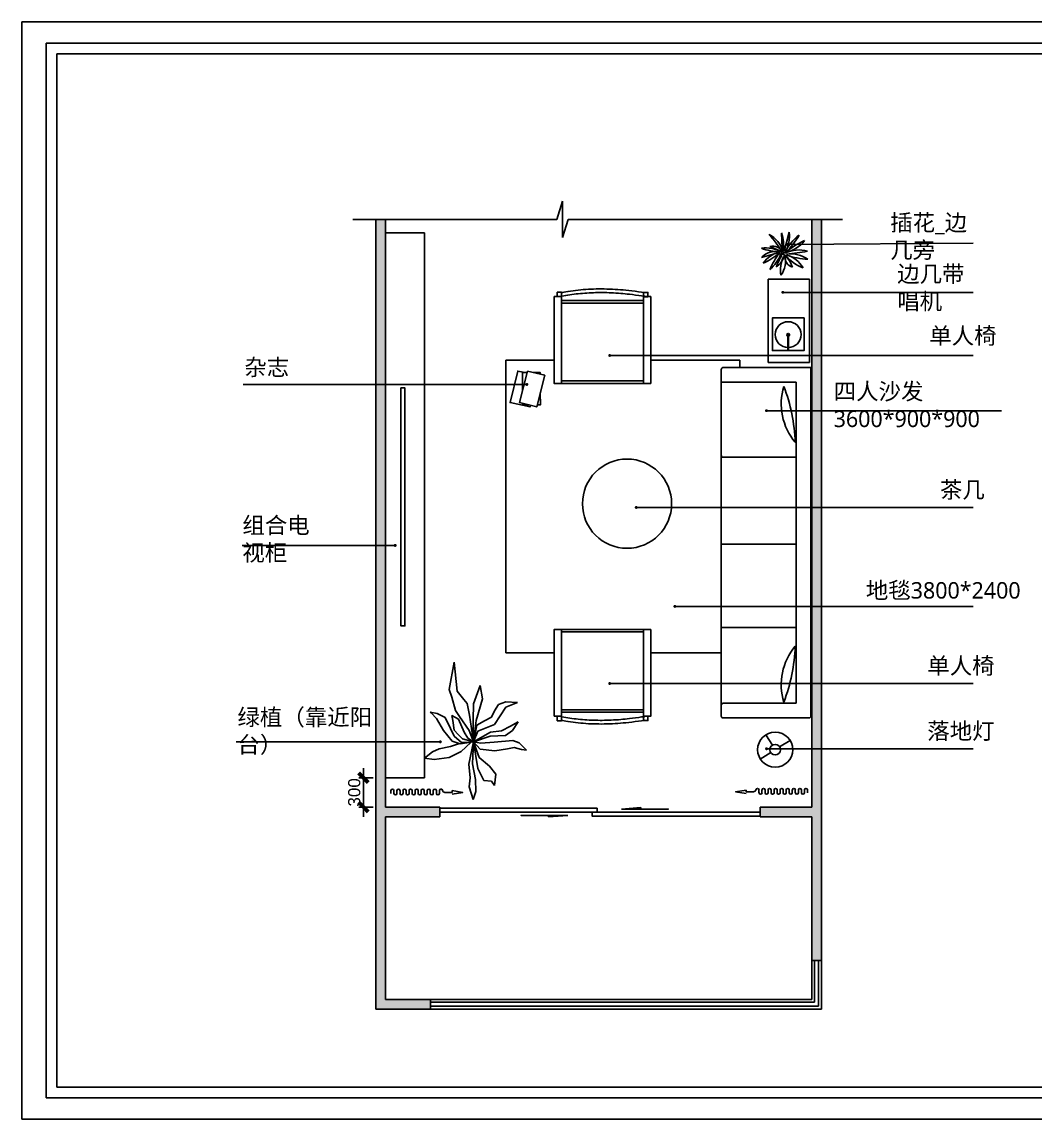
# Model space of a CAD drawing. Extents: x 96704 to 336282, y 34580 to 122302.
# Drawn here: x 189260 to 199652, y 93341 to 104589 of the extents above; entities that cross this region are included whole.
import ezdxf

# ---------------------------------------------------------------- set-up
doc = ezdxf.new("R2010")
doc.units = 0
doc.header["$LTSCALE"] = 1000
doc.header["$MEASUREMENT"] = 0
for name, color, linetype in [('A-rc 混凝土墙', 255, 'Continuous'), ('A-WINDOW-门窗', 153, 'Continuous'), ('FF-PLANTS', 86, 'Continuous'), ('PM-家具', 146, 'Continuous'), ('PUB_DIM', 3, 'Continuous'), ('PUB_TEXT', 7, 'Continuous'), ('WINDOW', 4, 'Continuous'), ('活动家具', 7, 'Continuous')]:
    doc.layers.add(name, color=color, linetype=linetype)
doc.styles.add('_TCH_DIM', font='SIMPLEX', dxfattribs={"bigfont": 'GBCBIG'})
doc.styles.add('ar', font='arial.ttf')
doc.styles.get("Standard").update_dxf_attribs({"font": 'gbenor.shx', "bigfont": 'gbcbig.shx'})
doc.dimstyles.new('1-50', dxfattribs={"dimscale": 50, "dimtxt": 2.5, "dimasz": 2, "dimexe": 2, "dimexo": 2.5, "dimgap": 0.6, "dimtad": 1, "dimdec": 0, "dimrnd": 0.005, "dimzin": 0, "dimdsep": 46, "dimtxsty": 'ar', "dimblk": 'ARCHTICK', "dimcen": 0.125, "dimclrd": 44, "dimclre": 44, "dimclrt": 50, "dimadec": 0, "dimazin": 0, "dimtfac": 1, "dimtdec": 0, "dimtix": 1, "dimtmove": 1, "dimatfit": 3, "dimldrblk": 'DOT', "dimfxl": 1, "dimtvp": 1, "dimtolj": 1, "dimtzin": 0, "dimarcsym": 0})
doc.dimstyles.new('ISO-25', dxfattribs={"dimtxt": 2.5, "dimasz": 2.5, "dimexe": 1.25, "dimexo": 0.625, "dimtad": 1, "dimtxsty": 'Standard', "dimcen": 2.5, "dimadec": 0, "dimazin": 0, "dimtfac": 1, "dimtmove": 0, "dimatfit": 3, "dimfxl": 1, "dimarcsym": 0})

# ---------------------------------------------------------------- blocks, each defined once
blk = doc.blocks.new('图框2')
at = {"color": 251}
for p, q in [((25027, 17757), (372, 17757)), ((372, 17757), (372, 493)), ((372, 493), (25027, 493))]:
    blk.add_line(p, q, dxfattribs=at)
for p, q in [((24853, 17583), (546, 17583)), ((546, 667), (546, 17583)), ((546, 667), (24853, 667))]:
    blk.add_line(p, q)
blk.add_lwpolyline([(-25, 145), (25375, 145), (25375, 18105), (-25, 18105)], close=True)
blk = doc.blocks.new('wetghfwefw')
at = {"layer": 'A-WINDOW-门窗', "color": 9}
for p, q in [((10350, 3958), (10277, 3958)), ((10407, 3948), (10407, 3977)), ((10438, 3948), (10438, 3977)), ((10470, 3948), (10470, 3977)), ((10501, 3948), (10501, 3977)), ((10532, 3948), (10532, 3977)), ((10563, 3948), (10563, 3977)), ((10594, 3948), (10594, 3977)), ((10625, 3948), (10625, 3977)), ((10656, 3948), (10656, 3977)), ((10687, 3948), (10687, 3977)), ((10718, 3948), (10718, 3977)), ((10749, 3948), (10749, 3977)), ((10780, 3948), (10780, 3977)), ((10811, 3948), (10811, 3977)), ((10842, 3948), (10842, 3977)), ((10873, 3948), (10873, 3977)), ((10904, 3948), (10904, 3977))]:
    blk.add_line(p, q, dxfattribs=at)
for points in [[(10277, 3976), (10167, 3958), (10277, 3941)], [(10277, 3976), (10277, 3958)]]:
    blk.add_lwpolyline(points, dxfattribs=at)
for centre, radius, start, end in [((10350, 3985), 27, 270, 348.9905), ((10392, 3977), 15.5, 0, 168.9905), ((10423, 3948), 15.5, 180, 0), ((10454, 3977), 15.5, 0, 180), ((10485, 3948), 15.5, 180, 0), ((10516, 3977), 15.5, 0, 180), ((10547, 3948), 15.5, 180, 0), ((10578, 3977), 15.5, 0, 180), ((10609, 3948), 15.5, 180, 0), ((10640, 3977), 15.5, 0, 180), ((10671, 3948), 15.5, 180, 0), ((10702, 3977), 15.5, 0, 180), ((10733, 3948), 15.5, 180, 0), ((10765, 3977), 15.5, 0, 180), ((10796, 3948), 15.5, 180, 0), ((10827, 3977), 15.5, 0, 180), ((10858, 3948), 15.5, 180, 0), ((10889, 3977), 15.5, 0, 180)]:
    blk.add_arc(centre, radius, start, end, dxfattribs=at)
blk = doc.blocks.new('54645765767')
for p, q in [((-132508, -22070), (-132508, -22495)), ((-131653, -22070), (-132508, -22070)), ((-131653, -22495), (-131653, -22070)), ((-132508, -22495), (-131653, -22495))]:
    blk.add_line(p, q)
for points in [[(-132111, -22125), (-131776, -22125), (-131776, -22451), (-132111, -22451)], [(-131938, -22285), (-131788, -22285), (-131788, -22294), (-131938, -22294)]]:
    blk.add_lwpolyline(points, close=True)
for centre, major_axis, ratio in [((-131940, -22289), (0, -133), 0.996211), ((-131938, -22289), (0, -14.3), 0.958156)]:
    blk.add_ellipse(centre, major_axis=major_axis, ratio=ratio)
blk = doc.blocks.new('56547665767')
for p, q in [((-128594, -22123), (-128541, -21925)), ((-128623, -22160), (-128652, -22213))]:
    blk.add_line(p, q)
for centre, radius, start, end in [((-129146, -22092), 550, 357.3527, 16.7883), ((-127343, -21933), 1276, 180.0406, 189.2545), ((-128899, -21964), 360, 332.5578, 6.201), ((-128889, -22213), 300, 17.0473, 61.9276), ((-129539, -22682), 1078, 30.5938, 42.8173), ((-128166, -22317), 454, 127.198, 155.6633), ((-129084, -21600), 736, 313.3426, 331.0902), ((-128096, -22685), 732, 113.0908, 131.3416), ((-128661, -21789), 356, 283.5808, 321.3981), ((-128784, -22425), 338, 60.7276, 97.1833), ((-128608, -21493), 636, 249.9068, 267.3206), ((-128684, -22312), 189, 87.2952, 138.3612), ((-131808, -11688), 10914, 285.8626, 286.9), ((-128591, -22386), 259, 99.8628, 146.7938), ((-129113, -21577), 733, 294.5444, 310.3893), ((-128080, -22587), 716, 141.6493, 157.0931), ((-128974, -22027), 367, 309.798, 340.3125), ((-128709, -22176), 109, 23.5543, 105.4167), ((-129006, -22772), 750, 58.4211, 69.0755), ((-128623, -22152), 6.7, 231.0779, 160.3125), ((-128265, -21919), 396, 217.0365, 250.1741), ((-128443, -22435), 327, 74.0908, 114.731), ((-128888, -19052), 3115, 275.8835, 279.8947), ((-128527, -22461), 313, 55.4562, 97.3507), ((-128787, -22111), 204, 303.2932, 344.4946), ((-128029, -22540), 696, 147.3863, 158.1538), ((-128325, -22315), 306, 153.2316, 189.604), ((-128805, -22224), 228, 321.3411, 16.1962), ((-128476, -22180), 109, 169.4664, 253.7979), ((-128970, -22472), 500, 21.9119, 38.5429), ((-128308, -21405), 799, 250.9603, 267.0647), ((-128641, -22428), 278, 29.4585, 74.8757)]:
    blk.add_arc(centre, radius, start, end)
for points in [[(-128629, -22135), (-128579, -22143), (-128621, -22155), (-128592, -22165)], [(-128599, -22126), (-128579, -22131), (-128599, -22137), (-128579, -22142)]]:
    blk.add_solid(points)
blk = doc.blocks.new('345668009')
for points in [[(-136082, -21578), (-136037, -21578), (-136037, -21623), (-136082, -21623)], [(-135197, -21579), (-135152, -21579), (-135152, -21624), (-135197, -21624)], [(-136112, -21623), (-136037, -21623), (-136037, -22514), (-136112, -22514)]]:
    blk.add_lwpolyline(points, close=True)
for points in [[(-135122, -22514), (-136037, -22514), (-136037, -21664)], [(-136037, -21664), (-135197, -21664), (-135197, -22516)], [(-135197, -22488), (-136037, -22488), (-136037, -21690)], [(-136037, -21690), (-135197, -21690), (-135197, -22516)], [(-135197, -22516), (-135197, -21623)], [(-135197, -21623), (-135122, -21623), (-135122, -22514)]]:
    blk.add_lwpolyline(points)
blk.add_open_spline([(-136037, -21619), (-135655, -21544), (-135197, -21619), (-135197, -21600), (-135197, -21581), (-135655, -21507), (-136037, -21581), (-136037, -21600), (-136037, -21618)], degree=2, knots=[0, 0, 0, 1, 1, 2, 2, 3, 3, 4, 4, 4])
blk = doc.blocks.new('54657676')
for points in [[(-133808, -22502), (-133812, -22518), (-134018, -22474), (-133938, -22151), (-133844, -22171)], [(-133889, -22353), (-133891, -22167), (-133843, -22166)], [(-133779, -22166), (-133708, -22166), (-133708, -22184)], [(-133707, -22374), (-133706, -22499), (-133738, -22499)], [(-133819, -22499), (-133889, -22500), (-133889, -22482)]]:
    blk.add_lwpolyline(points)
blk.add_lwpolyline([(-133839, -22151), (-133662, -22195), (-133743, -22518), (-133920, -22474)], close=True)
blk = doc.blocks.new('3465465767')
for p, q in [((-126743, -21801), (-126759, -21870)), ((-126678, -21720), (-126743, -21801)), ((-126689, -21848), (-126678, -21769)), ((-126678, -21769), (-126678, -21720)), ((-127152, -21867), (-127145, -21987)), ((-127092, -21983), (-127152, -21867)), ((-126955, -21838), (-126903, -21912)), ((-126861, -21885), (-126955, -21838)), ((-126903, -21912), (-126843, -21998)), ((-126801, -21949), (-126861, -21885)), ((-126759, -21870), (-126720, -22058)), ((-126668, -21912), (-126689, -21848)), ((-126633, -22039), (-126668, -21912)), ((-127145, -21987), (-127109, -22058)), ((-126899, -22077), (-127092, -21983)), ((-126843, -21998), (-126819, -22107)), ((-126777, -22107), (-126801, -21949)), ((-126633, -22190), (-126633, -22039)), ((-126471, -22077), (-126395, -22000)), ((-126395, -22000), (-126280, -22000)), ((-126280, -22000), (-126319, -22038)), ((-126319, -22038), (-126319, -22115)), ((-127109, -22058), (-127039, -22092)), ((-127039, -22092), (-126973, -22114)), ((-126973, -22114), (-126924, -22182)), ((-126812, -22238), (-126899, -22077)), ((-126819, -22107), (-126700, -22267)), ((-126700, -22267), (-126777, -22107)), ((-126720, -22058), (-126692, -22193)), ((-126547, -22191), (-126471, -22077)), ((-126319, -22115), (-126433, -22191)), ((-127281, -22268), (-127147, -22228)), ((-127085, -22313), (-127281, -22268)), ((-127147, -22228), (-126920, -22268)), ((-126700, -22267), (-126966, -22343)), ((-126924, -22182), (-126871, -22253)), ((-126920, -22268), (-126700, -22267)), ((-126700, -22267), (-126917, -22298)), ((-126871, -22253), (-126700, -22267)), ((-126700, -22267), (-126812, -22238)), ((-126808, -22325), (-126700, -22267)), ((-126700, -22267), (-126727, -22332)), ((-126717, -22385), (-126700, -22267)), ((-126700, -22267), (-126633, -22190)), ((-126433, -22191), (-126700, -22267)), ((-126700, -22267), (-126547, -22191)), ((-126692, -22193), (-126700, -22267)), ((-126700, -22267), (-126472, -22250)), ((-126465, -22287), (-126700, -22267)), ((-126700, -22267), (-126661, -22400)), ((-126472, -22250), (-126317, -22201)), ((-126328, -22257), (-126465, -22287)), ((-126235, -22257), (-126328, -22257)), ((-126317, -22201), (-126197, -22184)), ((-126111, -22203), (-126235, -22257)), ((-126197, -22184), (-126111, -22203)), ((-127081, -22381), (-127119, -22419)), ((-126917, -22298), (-127085, -22313)), ((-126966, -22343), (-127081, -22381)), ((-126938, -22441), (-126808, -22325)), ((-126784, -22374), (-126910, -22449)), ((-126727, -22332), (-126784, -22374)), ((-126689, -22295), (-126585, -22381)), ((-126678, -22389), (-126689, -22295)), ((-126585, -22381), (-126509, -22496)), ((-127195, -22496), (-127486, -22563)), ((-127119, -22419), (-127195, -22496)), ((-127127, -22542), (-126997, -22490)), ((-126997, -22490), (-126938, -22441)), ((-126910, -22449), (-126941, -22520)), ((-126892, -22505), (-126794, -22479)), ((-126805, -22520), (-126734, -22471)), ((-126794, -22479), (-126756, -22434)), ((-126678, -22486), (-126777, -22588)), ((-126756, -22434), (-126717, -22385)), ((-126734, -22471), (-126678, -22389)), ((-126661, -22400), (-126678, -22486)), ((-126623, -22496), (-126661, -22419)), ((-126585, -22610), (-126623, -22496)), ((-126509, -22496), (-126471, -22648)), ((-127486, -22563), (-127201, -22580)), ((-127201, -22580), (-127127, -22542)), ((-126943, -22674), (-126910, -22588)), ((-126941, -22520), (-126892, -22505)), ((-126910, -22588), (-126805, -22520)), ((-126777, -22588), (-126892, -22674)), ((-126946, -22746), (-126943, -22674)), ((-126892, -22674), (-126941, -22734)), ((-126547, -22675), (-126585, -22610)), ((-126471, -22746), (-126547, -22675)), ((-126471, -22648), (-126471, -22746)), ((-126941, -22734), (-126946, -22746))]:
    blk.add_line(p, q)
blk = doc.blocks.new('5465765767')
for p, q in [((-153888, -24989), (-150315, -24989)), ((-153888, -25892), (-153888, -24989)), ((-150295, -25009), (-150295, -25889)), ((-150445, -25139), (-153738, -25139)), ((-153738, -25909), (-153738, -25139)), ((-152968, -25909), (-152968, -25139)), ((-152076, -25139), (-152076, -25239)), ((-151221, -25139), (-151221, -25239)), ((-150445, -25139), (-150445, -25889)), ((-152076, -25239), (-152076, -25909)), ((-151221, -25239), (-151221, -25909)), ((-152988, -25909), (-153868, -25909)), ((-152968, -25909), (-153738, -25909)), ((-150315, -25909), (-152968, -25909)), ((-150315, -25909), (-150425, -25909))]:
    blk.add_line(p, q)
for points in [[(-153694, -25267, -0.083637), (-153121, -25150, -0.251952)], [(-150458, -25267, 0.083637), (-151031, -25150, 0.251952)]]:
    blk.add_lwpolyline(points, format="xyb", close=True)
for centre, start, end in [((-150315, -25009), 0, 90), ((-153868, -25889), 180, 270), ((-152988, -25889), 270, 0.0002), ((-150425, -25889), 180, 270), ((-150315, -25889), 270, 0), ((-150315, -25889), 270, 0)]:
    blk.add_arc(centre, 20, start, end)
blk = doc.blocks.new('_ArchTick')
at = {"color": 0, "linetype": 'ByBlock', "const_width": 0.4}
blk.add_lwpolyline([(-0.5, -0.5), (0.5, 0.5)], dxfattribs=at)
blk = doc.blocks.new('*D110')
at = {"layer": 'A-WINDOW-门窗', "color": 3, "lineweight": -2, "transparency": 16777216}
for p, q in [((192763, 96840), (192763, 96940)), ((192716, 96840), (192863, 96840)), ((192763, 96840), (192763, 96540)), ((192716, 96540), (192863, 96540)), ((192763, 96540), (192763, 96440))]:
    blk.add_line(p, q, dxfattribs=at)
at = {"layer": 'Defpoints', "color": 0, "transparency": 16777216}
for p in [(192591, 96840), (192591, 96540), (192763, 96540)]:
    blk.add_point(p, dxfattribs=at)
at = {"layer": 'A-WINDOW-门窗', "color": 3, "lineweight": -2, "transparency": 16777216, "xscale": 100, "yscale": 100, "zscale": 100}
for p, rotation in [((192763, 96840), 270), ((192763, 96540), 90)]:
    blk.add_blockref('_ArchTick', p, dxfattribs=dict(at, rotation=rotation))
at = {"layer": 'A-WINDOW-门窗', "color": 255, "transparency": 16777216, "insert": (192669, 96690), "char_height": 125, "attachment_point": 5, "rotation": 90, "style": 'ar'}
blk.add_mtext('\\A1;300', dxfattribs=at)
blk = doc.blocks.new('_Dot')
at = {"color": 0, "linetype": 'ByBlock', "lineweight": -2}
blk.add_line((-0.5, 0), (-1, 0), dxfattribs=at)
at = {"color": 0, "linetype": 'ByBlock', "const_width": 0.5}
blk.add_lwpolyline([(-0.25, 0, 1), (0.25, 0, 1)], format="xyb", close=True, dxfattribs=at)

msp = doc.modelspace()

# ---------------------------------------------------------------- hatches: boundary and pattern name
at = {"layer": '活动家具'}
h = msp.add_hatch(dxfattribs=at)
h.set_pattern_fill('钢筋混凝土', color=251, scale=10, angle=180)
h.set_pattern_definition([(225, (272146.878, 124995.736), (17.6776695, -17.6776695), []), (230, (272146.88, 124995.736), (-71.72602, 6.275213), [7.5, -82.5]), (175, (272146.88, 124995.736), (13.875133, -75.219213), [6, -66]), (280.4514, (272140.9, 124996.26), (-57.85094, -68.943954), [6.37402, -70.11421]), (226.1842, (272146.88, 124975.74), (-106.724105, 16.5519), [11.25, -123.75]), (276.6356, (272137.98, 124977.12), (-93.46627, -97.41179), [9.56103, -105.1713]), (171.1842, (272146.88, 124975.74), (-93.4662, -97.41186), [9, -99]), (201, (272136.88, 124980.736), (-59.690705, 40.26189), [7.5, -82.5]), (146, (272136.88, 124980.736), (-24.33153, -72.515005), [6, -66]), (251.4514, (272131.904, 124984.09), (-84.022263, -32.25305), [6.37402, -70.11421]), (217.5, (272146.878, 124995.736), (-1.2159855, -33.289385), [0, -65.2, 0, -67, 0, -66.25]), (187.5, (272146.88, 124995.736), (-26.306954, -39.441171), [0, -38.2, 0, -63.7, 0, -25.25]), (147.5, (272169.178, 124995.736), (-53.382244, 2.255487), [0, -25, 0, -78, 0, -103.5]), (137.5, (272179.18, 124995.736), (-58.318617, -10.010498), [0, -32.5, 0, -51.8, 0, -73.5])])
h.paths.add_polyline_path([(192990.8, 102564.9), (192890.8, 102564.9), (192890.8, 102425.4), (192890.8, 94468.2), (193449.4, 94468.2), (193449.4, 94568.2), (192990.8, 94568.2), (192990.8, 96440), (193545.2, 96440), (193545.2, 96540), (192990.8, 96540)])
h.paths.add_polyline_path([(197460.9, 102564.9), (197360.9, 102564.9), (197360.9, 96540), (196830.8, 96540), (196830.8, 96440), (197360.9, 96440), (197360.9, 94965.6), (197460.9, 94965.6)])

# ---------------------------------------------------------------- linework, layer by layer
at = {"layer": 'A-rc 混凝土墙'}
for p, q in [((192890.8, 102564.9), (192890.8, 102425.4)), ((192990.8, 96540), (192990.8, 102564.9)), ((197360.9, 96540), (197360.9, 102564.9)), ((197360.9, 102564.9), (197460.9, 102564.9)), ((197460.9, 94965.6), (197460.9, 102564.9)), ((192890.8, 94468.2), (192890.8, 102425.4)), ((193545.2, 96540), (192990.8, 96540)), ((193545.2, 96540), (193545.2, 96440)), ((197360.9, 96540), (196830.8, 96540)), ((196830.8, 96540), (196830.8, 96440)), ((193545.2, 96440), (192990.8, 96440)), ((192990.8, 94568.2), (192990.8, 96440)), ((197360.9, 96440), (196830.8, 96440)), ((197360.9, 94965.6), (197360.9, 96440)), ((197360.9, 94965.6), (197460.9, 94965.6)), ((192990.8, 94568.2), (193449.4, 94568.2)), ((193449.4, 94568.2), (193449.4, 94468.2)), ((192890.8, 94468.2), (193449.4, 94468.2))]:
    msp.add_line(p, q, dxfattribs=at)
at = {"layer": 'PM-家具'}
for p, q in [((192990.8, 102425.4), (193390.8, 102425.4)), ((193390.8, 96840), (193390.8, 102425.4)), ((194223, 101121.5), (194720.8, 101121.5)), ((194223, 98121.5), (194223, 101121.5)), ((195710.8, 101121.5), (196623, 101121.5)), ((196623, 101121.5), (196623, 101046.1)), ((194720.8, 98121.5), (194223, 98121.5)), ((196432.3, 98121.5), (195710.8, 98121.5)), ((193390.8, 96840), (192990.8, 96840))]:
    msp.add_line(p, q, dxfattribs=at)
msp.add_lwpolyline([(193147.5, 100836.3), (193187.5, 100836.3), (193187.5, 98396.3), (193147.5, 98396.3)], close=True, dxfattribs=at)
at = {"layer": 'PM-家具', "color": 250}
for points in [[(196957.7, 97173.6), (196890.9, 97280.4)], [(197032.2, 97156.6), (197139, 97223.4)], [(196940.7, 97099.2), (196833.9, 97032.3)]]:
    msp.add_lwpolyline(points, dxfattribs=at)
at = {"layer": 'PM-家具'}
for centre, radius in [((195467, 99649.8), 457.5), ((196986.5, 97127.9), 180)]:
    msp.add_circle(centre, radius, dxfattribs=at)
at = {"layer": 'PM-家具', "color": 250}
msp.add_circle((196986.5, 97127.9), 54, dxfattribs=at)
at = {"layer": 'PUB_DIM'}
for p, q in [((194805.4, 102751.2), (194747.4, 102564.9)), ((194805.4, 102751.2), (194805.4, 102378.6)), ((194747.4, 102564.9), (192655.5, 102564.9)), ((194805.4, 102378.6), (194863.4, 102564.9)), ((197676.4, 102564.9), (194863.4, 102564.9))]:
    msp.add_line(p, q, dxfattribs=at)
at = {"layer": 'WINDOW'}
for p, q in [((197360.9, 94568.2), (197360.9, 94965.6)), ((197390.9, 94538.2), (197390.9, 94965.6)), ((197430.9, 94965.6), (197430.9, 94498.2)), ((197460.9, 94965.6), (197460.9, 94468.2)), ((193449.4, 94568.2), (197360.9, 94568.2)), ((193449.4, 94538.2), (197390.9, 94538.2)), ((193449.4, 94498.2), (197430.9, 94498.2)), ((193449.4, 94468.2), (197460.9, 94468.2))]:
    msp.add_line(p, q, dxfattribs=at)
for points in [[(193545.2, 96527.7), (195160.4, 96527.7), (195160.4, 96486.7), (193545.2, 96486.7)], [(196830.8, 96486.7), (195110.4, 96486.7), (195110.4, 96445.8), (196830.8, 96445.8)]]:
    msp.add_lwpolyline(points, close=True, dxfattribs=at)
for points in [[(195411.5, 96519.1), (195608.2, 96533.5), (195608.2, 96519.1), (195891.5, 96519.1), (195411.5, 96519.1)], [(194859.3, 96454.4), (194662.6, 96440), (194662.6, 96454.4), (194379.3, 96454.4), (194859.3, 96454.4)]]:
    msp.add_lwpolyline(points, dxfattribs=at)

# ---------------------------------------------------------------- block references
at = {"xscale": 0.6263055771723246, "yscale": 0.6263055771723246, "zscale": 0.6263055771723246}
msp.add_blockref('图框2', (189275.3, 93249.8), dxfattribs=at)
at = {"xscale": -1}
msp.add_blockref('wetghfwefw', (203949.1, 92732.2), dxfattribs=at)
msp.add_blockref('wetghfwefw', (186413.1, 92737.9))
at = {"layer": 'FF-PLANTS'}
msp.add_blockref('56547665767', (325671.2, 124358.9), dxfattribs=at)
at = {"layer": 'FF-PLANTS', "rotation": 263.1728343719515}
msp.add_blockref('3465465767', (200941.1, -31238.8), dxfattribs=at)
at = {"layer": 'PM-家具', "rotation": 270}
for name, p in [('54645765767', (219408.7, -30556.5)), ('5465765767', (222341.8, -52841.8))]:
    msp.add_blockref(name, p, dxfattribs=at)
at = {"layer": 'PM-家具'}
for name, p in [('345668009', (330832.8, 123395.8)), ('54657676', (328284.3, 123160.9))]:
    msp.add_blockref(name, p, dxfattribs=at)
at = {"layer": 'PM-家具', "xscale": -1, "rotation": 180}
msp.add_blockref('345668009', (330832.8, 75847.2), dxfattribs=at)

# ---------------------------------------------------------------- texts
at = {"layer": 'PUB_TEXT', "char_height": 168.794, "attachment_point": 1, "style": '_TCH_DIM'}
for s, insert, width in [('{\\fMicrosoft YaHei|b0|i0|c134|p34;插花_边几旁}', (198166.5, 102616.5, 0), 869.752), ('{\\fMicrosoft YaHei|b0|i0|c134|p34;边几带唱机}', (198237.9, 102090.2, 0), 869.752), ('{\\fMicrosoft YaHei|b0|i0|c134|p34;单人椅}', (198566.5, 101456.2, 0), 869.752), ('{\\fMicrosoft YaHei|b0|i0|c134|p34;杂志}', (191540.6, 101133.7, 0), 869.752), ('{\\fMicrosoft YaHei|b0|i0|c134|p34;四人沙发3600*900*900}', (197586.5, 100885.7, 0), 1890.422), ('{\\fMicrosoft YaHei|b0|i0|c134|p34;茶几}', (198676.5, 99877.6, 0), 869.752), ('{\\fMicrosoft YaHei|b0|i0|c134|p34;组合电视柜}', (191520.6, 99513.2, 0), 869.752), ('{\\fMicrosoft YaHei|b0|i0|c134|p34;地毯3800*2400}', (197916.5, 98845.7, 0), 2120.422), ('{\\fMicrosoft YaHei|b0|i0|c134|p34;单人椅}', (198546.5, 98073, 0), 869.752), ('{\\fMicrosoft YaHei|b0|i0|c134|p34;绿植（靠近阳台）}', (191470.6, 97545.7, 0), 1676.229), ('{\\fMicrosoft YaHei|b0|i0|c134|p34;落地灯}', (198546.5, 97403.7, 0), 794.818)]:
    msp.add_mtext(s, dxfattribs=dict(at, insert=insert, width=width))

# ---------------------------------------------------------------- dimensions: what is measured, and where the dimension line sits
at = {"layer": 'A-WINDOW-门窗', "color": 9}
dim = msp.add_linear_dim(base=(192762.9, 96540), p1=(192591.4, 96840), p2=(192591.4, 96540), angle=90, dimstyle='1-50', override={"dimclrd": 3, "dimclre": 3, "dimclrt": 255}, dxfattribs=at)
dim.commit()
dim.dimension.update_dxf_attribs({"geometry": '*D110', "text_midpoint": (192669, 96690)})

# ---------------------------------------------------------------- leaders
at = {"layer": 'PUB_DIM'}
for points in [[(197112, 102308, 0), (199018, 102320, 0)], [(197064.7, 101816.7), (199018, 101816.7)], [(195289.1, 101169.7, 0), (199018, 101169.7, 0)], [(194439.3, 100872.4, 0), (191528, 100872.4, 0)], [(196897.7, 100603.4, 0), (199306.9, 100603.4, 0)], [(195561.3, 99611.1, 0), (199018, 99611.1, 0)], [(193088.4, 99221.8, 0), (191518, 99221.8, 0)], [(195957.4, 98596.8, 0), (199018, 98596.8, 0)], [(195289.1, 97806.5, 0), (199018, 97806.5, 0)], [(193552.2, 97208.2, 0), (191456.9, 97208.2, 0)], [(196897.7, 97137.2, 0), (199018, 97137.2, 0)]]:
    msp.add_leader(points, dimstyle='ISO-25', override={"dimscale": 0, "dimasz": 120, "dimtad": 0, "dimldrblk": 'DotSmall', "dimfxl": 100, "dimfxlon": 1, "dimarcsym": 1}, dxfattribs=at)

doc.saveas('drawing.dxf')
